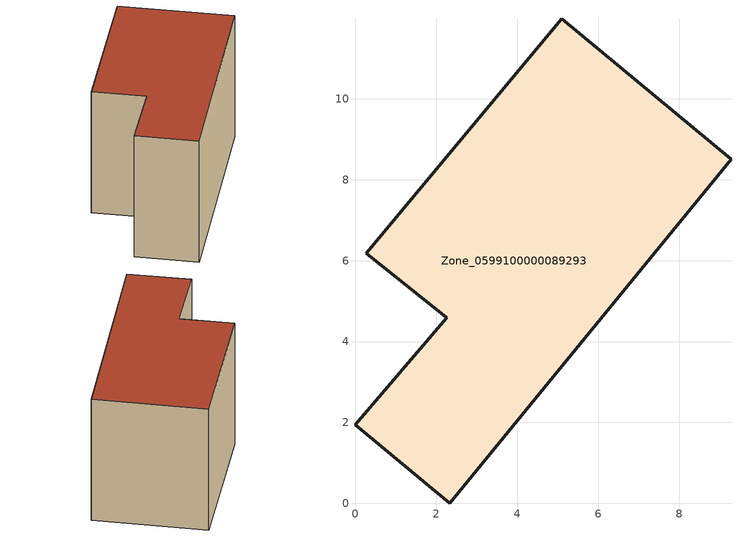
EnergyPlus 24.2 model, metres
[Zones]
Zone_0599100000089293
 floor ground (C_G): 5.1,11.98 9.28,8.5 2.33,0 0,1.94 2.25,4.58 0.27,6.19 z0
 wall outside (C_F): 9.28,8.5 5.1,11.98 0.27,6.19 2.25,4.58 0,1.94 2.33,0 9.28,8.5 z0:6.53
 roof outside (C_R): 2.33,0 9.28,8.5 5.1,11.98 0.27,6.19 2.25,4.58 0,1.94 z6.53
[BUILDING]
Pand.0599100000089293: North Axis=0; Terrain=City; Loads Convergence Tolerance Value=0.04; Temperature Convergence Tolerance Value=0.4; Solar Distribution=FullExterior; Maximum Number of Warmup Days=25; Minimum Number of Warmup Days=1
[Site:Location]
Rotterdam.The.Hague.AP_ZH_NLD Design_Conditions: Latitude=51.96; Longitude=4.45; Time Zone=1; Elevation=-4.5
[SITE:GROUNDTEMPERATURE:BUILDINGSURFACE]
18, 18, 18, 18, 18, 18, 18, 18, 18, 18, 18, 18
[MATERIAL] Thermal Absorptance=0.9; Solar Absorptance=0.7; Visible Absorptance=0.7
Name | Roughness | Thickness | Conductivity | Density | Specific Heat
G.TC.1946 | MediumSmooth | 0.15 | 1 | 540 | 1210
F.TC.1946 | Rough | 0.3 | 0.857143 | 1920 | 840
R.TC.1946 | MediumRough | 0.2 | 0.909091 | 1500 | 1000
[CONSTRUCTION]
C_G: G.TC.1946
C_F: F.TC.1946
C_R: R.TC.1946
[ZONE]
Zone_0599100000089293: Type=1; Multiplier=1; Ceiling Height=Autocalculate; Volume=Autocalculate; Floor Area=autocalculate; Part of Total Floor Area=Yes
[ZONEINFILTRATION:DESIGNFLOWRATE]
Infil_Zone_0599100000089293: Zone or ZoneList or Space or SpaceList=Zone_0599100000089293; Schedule=AlwaysOn; Design Flow Rate Calculation Method=Flow/Area; Flow Rate per Floor Area=0.003; Constant Term Coefficient=1; Temperature Term Coefficient=0; Velocity Term Coefficient=0; Velocity Squared Term Coefficient=0
[HVACTEMPLATE:ZONE:IDEALLOADSAIRSYSTEM]
Zone_0599100000089293: Maximum Heating Supply Air Temperature=50; Minimum Cooling Supply Air Temperature=13; Maximum Heating Supply Air Humidity Ratio=0.0156; Minimum Cooling Supply Air Humidity Ratio=0.0077; Heating Limit=NoLimit; Cooling Limit=NoLimit; Dehumidification Control Type=ConstantSensibleHeatRatio; Cooling Sensible Heat Ratio=0.7; Dehumidification Setpoint=60; Humidification Control Type=None; Humidification Setpoint=30; Outdoor Air Method=None; Outdoor Air Flow Rate per Person=0.00944; Outdoor Air Flow Rate per Zone Floor Area=0; Outdoor Air Flow Rate per Zone=0; Demand Controlled Ventilation Type=None; Outdoor Air Economizer Type=NoEconomizer; Heat Recovery Type=None; Sensible Heat Recovery Effectiveness=0.7; Latent Heat Recovery Effectiveness=0.65
[ZONECONTROL:THERMOSTAT]
ThermostatControl_Zone_0599100000089293: Zone or ZoneList=Zone_0599100000089293; Control Type Schedule=DualSetpointControlType; Control 1=Thermostat_Zone_0599100000089293; Temperature Difference Between Cutout And Setpoint=0
[THERMOSTATSETPOINT:DUALSETPOINT]
Thermostat_Zone_0599100000089293: Heating Setpoint Temperature Schedule=HeatingSetpoint_Zone_0599100000089293; Cooling Setpoint Temperature Schedule=CoolingSetpoint_Zone_0599100000089293
[SCHEDULE:COMPACT]
HeatingSetpoint_Zone_0599100000089293: Through: 12/31, For: AllDays, Until: 24:00, 21
CoolingSetpoint_Zone_0599100000089293: Through: 12/31, For: AllDays, Until: 24:00, 24
DualSetpointControlType: Through: 12/31, For: AllDays, Until: 24:00, 4
AlwaysOn: Through: 12/31, For: AllDays, Until: 24:00, 1
